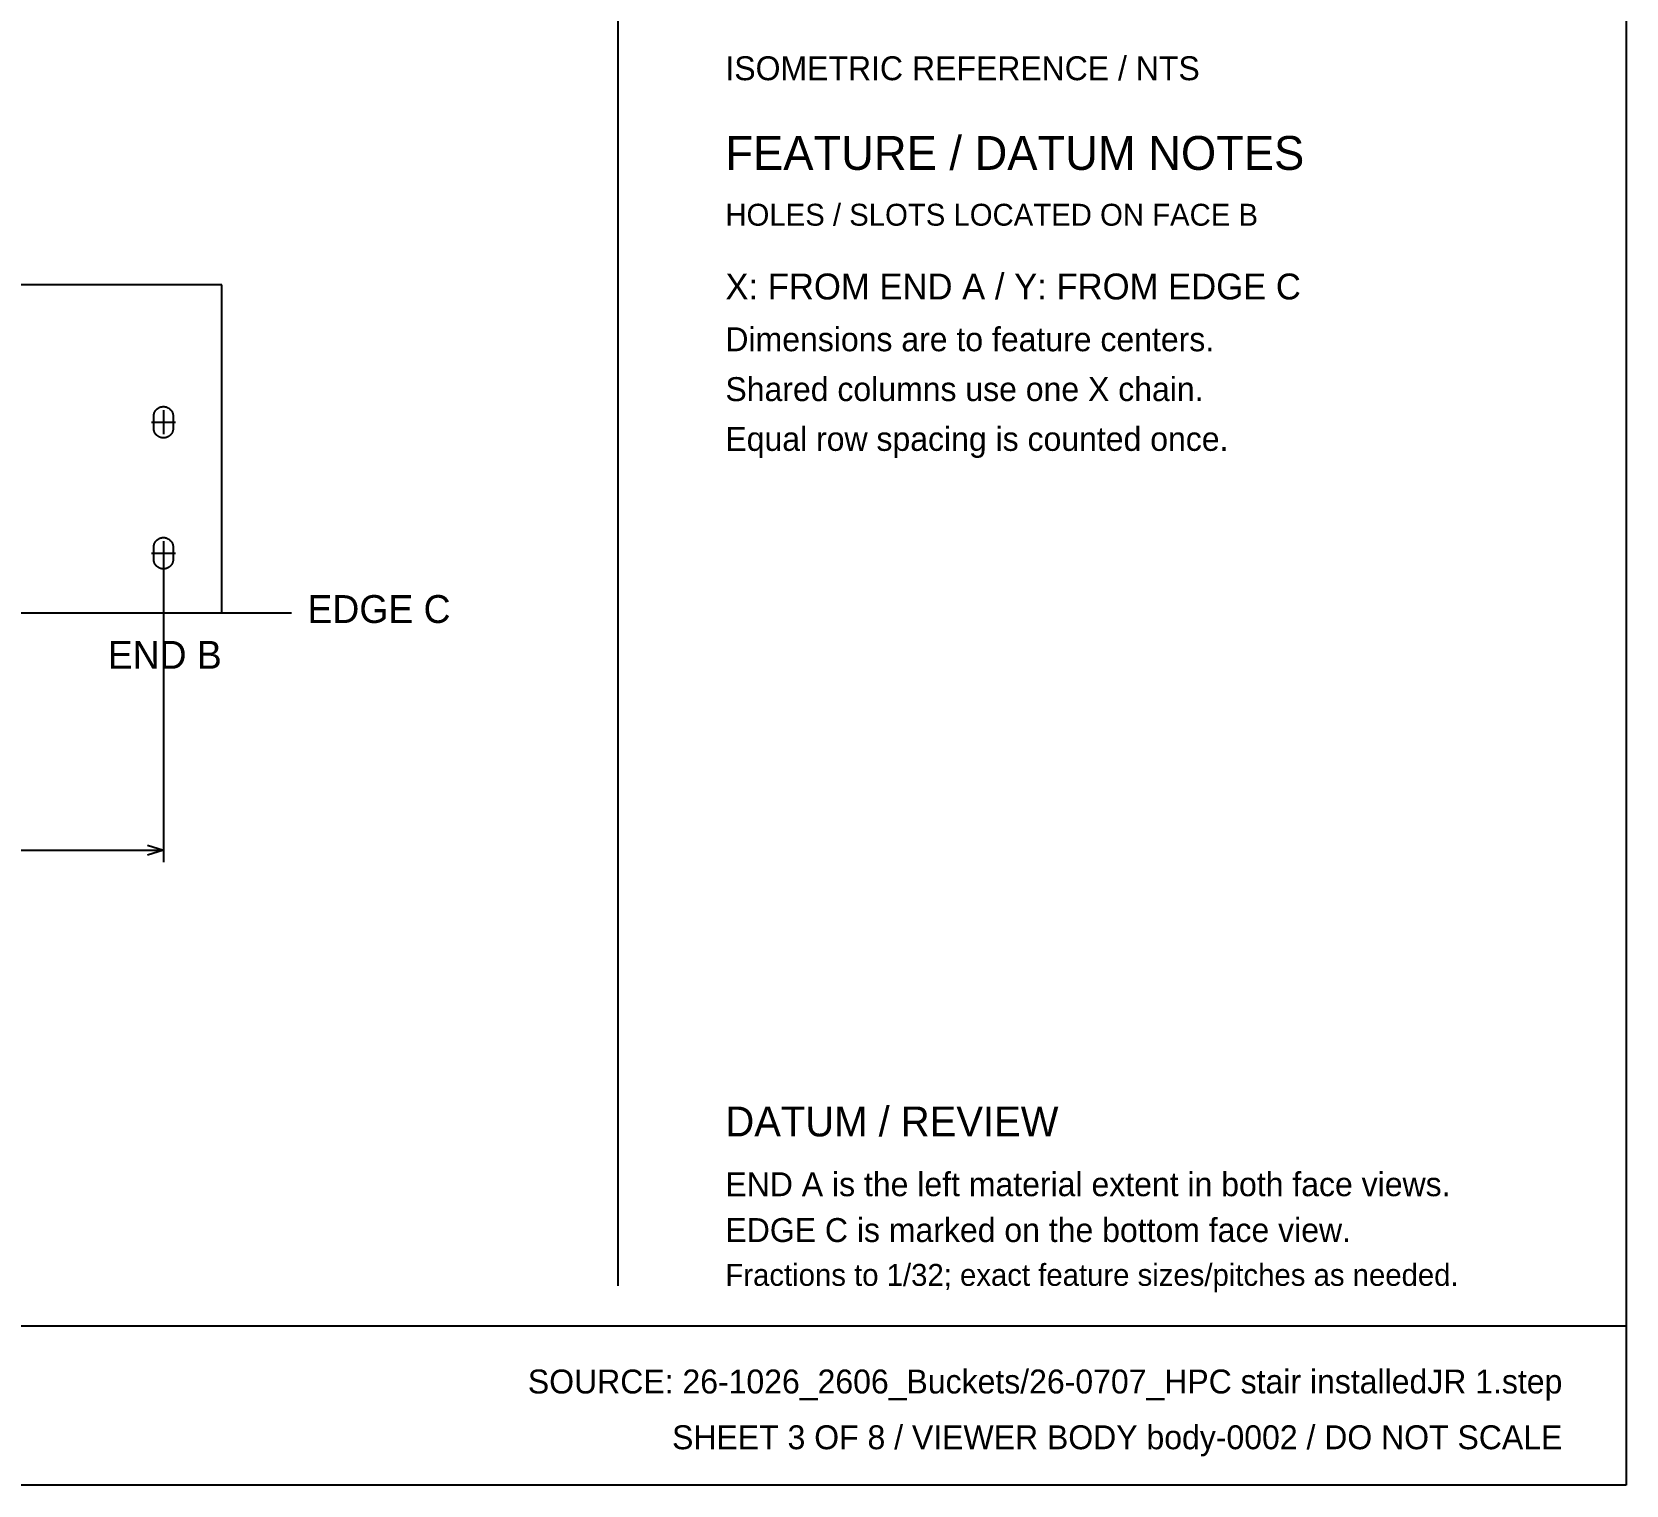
# Model space of a CAD drawing. Header units: inches. Extents: x 1.4 to 100.6, y 1.4 to 64.6.
# Drawn here: x 67.25 to 100.58, y 1.42 to 31.8 of the extents above; entities that cross this region are included whole.
import ezdxf
from ezdxf.enums import TextEntityAlignment as Align

# ---------------------------------------------------------------- set-up
doc = ezdxf.new("R2010")
doc.units = ezdxf.units.IN
doc.header["$MEASUREMENT"] = 0

msp = doc.modelspace()

# ---------------------------------------------------------------- linework, layer by layer
at = {"layer": 'ANNOTATION'}
for p, q in [((70, 23.89), (70, 23.39)), ((69.75, 23.64), (70.25, 23.64)), ((70, 21.152), (70, 20.652)), ((69.75, 20.902), (70.25, 20.902)), ((70, 20.777), (70, 14.443)), ((41.25, 19.652), (72.678, 19.652)), ((12.5, 14.693), (70, 14.693)), ((69.667, 14.797), (70, 14.693)), ((70, 14.693), (69.667, 14.589))]:
    msp.add_line(p, q, dxfattribs=at)
at = {"layer": 'OUTLINE'}
for p, q in [((100.583, 64.583), (100.583, 1.417)), ((79.5, 56.625), (79.5, 5.583)), ((71.22, 26.515), (11.28, 26.515)), ((71.22, 19.652), (71.22, 26.515)), ((69.797, 23.775), (69.798, 23.785)), ((69.797, 23.765), (69.797, 23.775)), ((69.797, 23.515), (69.797, 23.765)), ((69.798, 23.785), (69.799, 23.795)), ((69.799, 23.795), (69.801, 23.805)), ((69.801, 23.805), (69.803, 23.815)), ((69.803, 23.815), (69.806, 23.824)), ((69.806, 23.824), (69.809, 23.834)), ((69.809, 23.834), (69.812, 23.843)), ((69.812, 23.843), (69.816, 23.852)), ((69.816, 23.852), (69.821, 23.861)), ((69.821, 23.861), (69.826, 23.87)), ((69.826, 23.87), (69.831, 23.878)), ((69.831, 23.878), (69.837, 23.886)), ((69.837, 23.886), (69.843, 23.894)), ((69.843, 23.894), (69.85, 23.902)), ((69.85, 23.902), (69.856, 23.909)), ((69.856, 23.909), (69.864, 23.916)), ((69.864, 23.916), (69.871, 23.922)), ((69.871, 23.922), (69.879, 23.928)), ((69.879, 23.928), (69.887, 23.934)), ((69.887, 23.934), (69.896, 23.939)), ((69.896, 23.939), (69.904, 23.944)), ((69.904, 23.944), (69.913, 23.949)), ((69.913, 23.949), (69.922, 23.953)), ((69.922, 23.953), (69.932, 23.956)), ((69.932, 23.956), (69.941, 23.96)), ((69.941, 23.96), (69.951, 23.962)), ((69.951, 23.962), (69.96, 23.964)), ((69.96, 23.964), (69.97, 23.966)), ((69.97, 23.966), (69.98, 23.967)), ((69.98, 23.967), (69.99, 23.968)), ((69.99, 23.968), (70, 23.968)), ((70, 23.968), (70.01, 23.968)), ((70.01, 23.968), (70.02, 23.967)), ((70.02, 23.967), (70.03, 23.966)), ((70.03, 23.966), (70.04, 23.964)), ((70.04, 23.964), (70.049, 23.962)), ((70.049, 23.962), (70.059, 23.96)), ((70.059, 23.96), (70.068, 23.956)), ((70.068, 23.956), (70.078, 23.953)), ((70.078, 23.953), (70.087, 23.949)), ((70.087, 23.949), (70.096, 23.944)), ((70.096, 23.944), (70.104, 23.939)), ((70.104, 23.939), (70.113, 23.934)), ((70.113, 23.934), (70.121, 23.928)), ((70.121, 23.928), (70.129, 23.922)), ((70.129, 23.922), (70.136, 23.916)), ((70.136, 23.916), (70.144, 23.909)), ((70.144, 23.909), (70.15, 23.902)), ((70.15, 23.902), (70.157, 23.894)), ((70.157, 23.894), (70.163, 23.886)), ((70.163, 23.886), (70.169, 23.878)), ((70.169, 23.878), (70.174, 23.87)), ((70.174, 23.87), (70.179, 23.861)), ((70.179, 23.861), (70.184, 23.852)), ((70.184, 23.852), (70.188, 23.843)), ((70.188, 23.843), (70.191, 23.834)), ((70.191, 23.834), (70.194, 23.824)), ((70.194, 23.824), (70.197, 23.815)), ((70.197, 23.815), (70.199, 23.805)), ((70.199, 23.805), (70.201, 23.795)), ((70.201, 23.795), (70.202, 23.785)), ((70.202, 23.785), (70.203, 23.775)), ((70.203, 23.775), (70.203, 23.765)), ((70.203, 23.765), (70.203, 23.515)), ((69.797, 23.51), (69.797, 23.515)), ((69.797, 23.505), (69.797, 23.51)), ((69.797, 23.5), (69.797, 23.505)), ((69.798, 23.495), (69.797, 23.5)), ((69.798, 23.49), (69.798, 23.495)), ((69.799, 23.485), (69.798, 23.49)), ((69.8, 23.48), (69.799, 23.485)), ((69.801, 23.476), (69.8, 23.48)), ((69.802, 23.471), (69.801, 23.476)), ((69.803, 23.466), (69.802, 23.471)), ((69.804, 23.461), (69.803, 23.466)), ((69.806, 23.456), (69.804, 23.461)), ((69.807, 23.451), (69.806, 23.456)), ((69.809, 23.447), (69.807, 23.451)), ((69.811, 23.442), (69.809, 23.447)), ((69.812, 23.437), (69.811, 23.442)), ((69.814, 23.433), (69.812, 23.437)), ((69.816, 23.428), (69.814, 23.433)), ((69.819, 23.424), (69.816, 23.428)), ((69.821, 23.419), (69.819, 23.424)), ((69.823, 23.415), (69.821, 23.419)), ((69.826, 23.411), (69.823, 23.415)), ((69.828, 23.406), (69.826, 23.411)), ((69.831, 23.402), (69.828, 23.406)), ((69.834, 23.398), (69.831, 23.402)), ((69.837, 23.394), (69.834, 23.398)), ((69.84, 23.39), (69.837, 23.394)), ((69.843, 23.386), (69.84, 23.39)), ((69.846, 23.382), (69.843, 23.386)), ((69.85, 23.379), (69.846, 23.382)), ((69.853, 23.375), (69.85, 23.379)), ((69.856, 23.372), (69.853, 23.375)), ((69.86, 23.368), (69.856, 23.372)), ((69.864, 23.365), (69.86, 23.368)), ((69.867, 23.361), (69.864, 23.365)), ((69.871, 23.358), (69.867, 23.361)), ((69.875, 23.355), (69.871, 23.358)), ((69.879, 23.352), (69.875, 23.355)), ((69.883, 23.349), (69.879, 23.352)), ((69.887, 23.346), (69.883, 23.349)), ((69.891, 23.344), (69.887, 23.346)), ((69.896, 23.341), (69.891, 23.344)), ((69.9, 23.338), (69.896, 23.341)), ((69.904, 23.336), (69.9, 23.338)), ((69.909, 23.334), (69.904, 23.336)), ((70.096, 23.336), (70.091, 23.334)), ((70.1, 23.338), (70.096, 23.336)), ((70.104, 23.341), (70.1, 23.338)), ((70.109, 23.344), (70.104, 23.341)), ((70.113, 23.346), (70.109, 23.344)), ((70.117, 23.349), (70.113, 23.346)), ((70.121, 23.352), (70.117, 23.349)), ((70.125, 23.355), (70.121, 23.352)), ((70.129, 23.358), (70.125, 23.355)), ((70.133, 23.361), (70.129, 23.358)), ((70.136, 23.365), (70.133, 23.361)), ((70.14, 23.368), (70.136, 23.365)), ((70.144, 23.372), (70.14, 23.368)), ((70.147, 23.375), (70.144, 23.372)), ((70.15, 23.379), (70.147, 23.375)), ((70.154, 23.382), (70.15, 23.379)), ((70.157, 23.386), (70.154, 23.382)), ((70.16, 23.39), (70.157, 23.386)), ((70.163, 23.394), (70.16, 23.39)), ((70.166, 23.398), (70.163, 23.394)), ((70.169, 23.402), (70.166, 23.398)), ((70.172, 23.406), (70.169, 23.402)), ((70.174, 23.411), (70.172, 23.406)), ((70.177, 23.415), (70.174, 23.411)), ((70.179, 23.419), (70.177, 23.415)), ((70.181, 23.424), (70.179, 23.419)), ((70.184, 23.428), (70.181, 23.424)), ((70.186, 23.433), (70.184, 23.428)), ((70.188, 23.437), (70.186, 23.433)), ((70.189, 23.442), (70.188, 23.437)), ((70.191, 23.447), (70.189, 23.442)), ((70.193, 23.451), (70.191, 23.447)), ((70.194, 23.456), (70.193, 23.451)), ((70.196, 23.461), (70.194, 23.456)), ((70.197, 23.466), (70.196, 23.461)), ((70.198, 23.471), (70.197, 23.466)), ((70.199, 23.476), (70.198, 23.471)), ((70.2, 23.48), (70.199, 23.476)), ((70.201, 23.485), (70.2, 23.48)), ((70.202, 23.49), (70.201, 23.485)), ((70.203, 23.5), (70.202, 23.495)), ((70.202, 23.495), (70.202, 23.49)), ((70.203, 23.515), (70.203, 23.51)), ((70.203, 23.51), (70.203, 23.505)), ((70.203, 23.505), (70.203, 23.5)), ((69.913, 23.332), (69.909, 23.334)), ((69.918, 23.329), (69.913, 23.332)), ((69.922, 23.328), (69.918, 23.329)), ((69.927, 23.326), (69.922, 23.328)), ((69.932, 23.324), (69.927, 23.326)), ((69.936, 23.322), (69.932, 23.324)), ((69.941, 23.321), (69.936, 23.322)), ((69.946, 23.319), (69.941, 23.321)), ((69.951, 23.318), (69.946, 23.319)), ((69.956, 23.317), (69.951, 23.318)), ((69.96, 23.316), (69.956, 23.317)), ((69.965, 23.315), (69.96, 23.316)), ((69.97, 23.314), (69.965, 23.315)), ((69.975, 23.314), (69.97, 23.314)), ((69.98, 23.313), (69.975, 23.314)), ((69.985, 23.313), (69.98, 23.313)), ((69.99, 23.312), (69.985, 23.313)), ((69.995, 23.312), (69.99, 23.312)), ((70, 23.312), (69.995, 23.312)), ((70.005, 23.312), (70, 23.312)), ((70.01, 23.312), (70.005, 23.312)), ((70.015, 23.313), (70.01, 23.312)), ((70.02, 23.313), (70.015, 23.313)), ((70.025, 23.314), (70.02, 23.313)), ((70.03, 23.314), (70.025, 23.314)), ((70.035, 23.315), (70.03, 23.314)), ((70.04, 23.316), (70.035, 23.315)), ((70.044, 23.317), (70.04, 23.316)), ((70.049, 23.318), (70.044, 23.317)), ((70.054, 23.319), (70.049, 23.318)), ((70.059, 23.321), (70.054, 23.319)), ((70.064, 23.322), (70.059, 23.321)), ((70.068, 23.324), (70.064, 23.322)), ((70.073, 23.326), (70.068, 23.324)), ((70.078, 23.328), (70.073, 23.326)), ((70.082, 23.329), (70.078, 23.328)), ((70.087, 23.332), (70.082, 23.329)), ((70.091, 23.334), (70.087, 23.332)), ((69.797, 21.036), (69.798, 21.046)), ((69.797, 21.027), (69.797, 21.036)), ((69.797, 20.777), (69.797, 21.027)), ((69.798, 21.046), (69.799, 21.056)), ((69.799, 21.056), (69.801, 21.066)), ((69.801, 21.066), (69.803, 21.076)), ((69.803, 21.076), (69.806, 21.085)), ((69.806, 21.085), (69.809, 21.095)), ((69.809, 21.095), (69.812, 21.104)), ((69.812, 21.104), (69.816, 21.113)), ((69.816, 21.113), (69.821, 21.122)), ((69.821, 21.122), (69.826, 21.131)), ((69.826, 21.131), (69.831, 21.139)), ((69.831, 21.139), (69.837, 21.148)), ((69.837, 21.148), (69.843, 21.155)), ((69.843, 21.155), (69.85, 21.163)), ((69.85, 21.163), (69.856, 21.17)), ((69.856, 21.17), (69.864, 21.177)), ((69.864, 21.177), (69.871, 21.184)), ((69.871, 21.184), (69.879, 21.19)), ((69.879, 21.19), (69.887, 21.195)), ((69.887, 21.195), (69.896, 21.201)), ((69.896, 21.201), (69.904, 21.206)), ((69.904, 21.206), (69.913, 21.21)), ((69.913, 21.21), (69.922, 21.214)), ((69.922, 21.214), (69.932, 21.218)), ((69.932, 21.218), (69.941, 21.221)), ((69.941, 21.221), (69.951, 21.224)), ((69.951, 21.224), (69.96, 21.226)), ((69.96, 21.226), (69.97, 21.227)), ((69.97, 21.227), (69.98, 21.229)), ((69.98, 21.229), (69.99, 21.229)), ((69.99, 21.229), (70, 21.23)), ((70, 21.23), (70.01, 21.229)), ((70.01, 21.229), (70.02, 21.229)), ((70.02, 21.229), (70.03, 21.227)), ((70.03, 21.227), (70.04, 21.226)), ((70.04, 21.226), (70.049, 21.224)), ((70.049, 21.224), (70.059, 21.221)), ((70.059, 21.221), (70.068, 21.218)), ((70.068, 21.218), (70.078, 21.214)), ((70.078, 21.214), (70.087, 21.21)), ((70.087, 21.21), (70.096, 21.206)), ((70.096, 21.206), (70.104, 21.201)), ((70.104, 21.201), (70.113, 21.195)), ((70.113, 21.195), (70.121, 21.19)), ((70.121, 21.19), (70.129, 21.184)), ((70.129, 21.184), (70.136, 21.177)), ((70.136, 21.177), (70.144, 21.17)), ((70.144, 21.17), (70.15, 21.163)), ((70.15, 21.163), (70.157, 21.155)), ((70.157, 21.155), (70.163, 21.148)), ((70.163, 21.148), (70.169, 21.139)), ((70.169, 21.139), (70.174, 21.131)), ((70.174, 21.131), (70.179, 21.122)), ((70.179, 21.122), (70.184, 21.113)), ((70.184, 21.113), (70.188, 21.104)), ((70.188, 21.104), (70.191, 21.095)), ((70.191, 21.095), (70.194, 21.085)), ((70.194, 21.085), (70.197, 21.076)), ((70.197, 21.076), (70.199, 21.066)), ((70.199, 21.066), (70.201, 21.056)), ((70.201, 21.056), (70.202, 21.046)), ((70.202, 21.046), (70.203, 21.036)), ((70.203, 21.036), (70.203, 21.027)), ((70.203, 21.027), (70.203, 20.777)), ((69.797, 20.772), (69.797, 20.777)), ((69.797, 20.767), (69.797, 20.772)), ((69.797, 20.762), (69.797, 20.767)), ((69.798, 20.757), (69.797, 20.762)), ((69.798, 20.752), (69.798, 20.757)), ((69.799, 20.747), (69.798, 20.752)), ((69.8, 20.742), (69.799, 20.747)), ((69.801, 20.737), (69.8, 20.742)), ((69.802, 20.732), (69.801, 20.737)), ((69.803, 20.727), (69.802, 20.732)), ((69.804, 20.722), (69.803, 20.727)), ((69.806, 20.718), (69.804, 20.722)), ((69.807, 20.713), (69.806, 20.718)), ((69.809, 20.708), (69.807, 20.713)), ((69.811, 20.703), (69.809, 20.708)), ((69.812, 20.699), (69.811, 20.703)), ((69.814, 20.694), (69.812, 20.699)), ((69.816, 20.69), (69.814, 20.694)), ((69.819, 20.685), (69.816, 20.69)), ((69.821, 20.681), (69.819, 20.685)), ((69.823, 20.676), (69.821, 20.681)), ((69.826, 20.672), (69.823, 20.676)), ((69.828, 20.668), (69.826, 20.672)), ((69.831, 20.664), (69.828, 20.668)), ((70.172, 20.668), (70.169, 20.664)), ((70.174, 20.672), (70.172, 20.668)), ((70.177, 20.676), (70.174, 20.672)), ((70.179, 20.681), (70.177, 20.676)), ((70.181, 20.685), (70.179, 20.681)), ((70.184, 20.69), (70.181, 20.685)), ((70.186, 20.694), (70.184, 20.69)), ((70.188, 20.699), (70.186, 20.694)), ((70.189, 20.703), (70.188, 20.699)), ((70.191, 20.708), (70.189, 20.703)), ((70.193, 20.713), (70.191, 20.708)), ((70.194, 20.718), (70.193, 20.713)), ((70.196, 20.722), (70.194, 20.718)), ((70.197, 20.727), (70.196, 20.722)), ((70.198, 20.732), (70.197, 20.727)), ((70.199, 20.737), (70.198, 20.732)), ((70.2, 20.742), (70.199, 20.737)), ((70.201, 20.747), (70.2, 20.742)), ((70.202, 20.752), (70.201, 20.747)), ((70.203, 20.762), (70.202, 20.757)), ((70.202, 20.757), (70.202, 20.752)), ((70.203, 20.777), (70.203, 20.772)), ((70.203, 20.772), (70.203, 20.767)), ((70.203, 20.767), (70.203, 20.762)), ((69.834, 20.66), (69.831, 20.664)), ((69.837, 20.656), (69.834, 20.66)), ((69.84, 20.652), (69.837, 20.656)), ((69.843, 20.648), (69.84, 20.652)), ((69.846, 20.644), (69.843, 20.648)), ((69.85, 20.64), (69.846, 20.644)), ((69.853, 20.636), (69.85, 20.64)), ((69.856, 20.633), (69.853, 20.636)), ((69.86, 20.629), (69.856, 20.633)), ((69.864, 20.626), (69.86, 20.629)), ((69.867, 20.623), (69.864, 20.626)), ((69.871, 20.62), (69.867, 20.623)), ((69.875, 20.616), (69.871, 20.62)), ((69.879, 20.613), (69.875, 20.616)), ((69.883, 20.61), (69.879, 20.613)), ((69.887, 20.608), (69.883, 20.61)), ((69.891, 20.605), (69.887, 20.608)), ((69.896, 20.602), (69.891, 20.605)), ((69.9, 20.6), (69.896, 20.602)), ((69.904, 20.597), (69.9, 20.6)), ((69.909, 20.595), (69.904, 20.597)), ((69.913, 20.593), (69.909, 20.595)), ((69.918, 20.591), (69.913, 20.593)), ((69.922, 20.589), (69.918, 20.591)), ((69.927, 20.587), (69.922, 20.589)), ((69.932, 20.585), (69.927, 20.587)), ((69.936, 20.584), (69.932, 20.585)), ((69.941, 20.582), (69.936, 20.584)), ((69.946, 20.581), (69.941, 20.582)), ((69.951, 20.58), (69.946, 20.581)), ((69.956, 20.578), (69.951, 20.58)), ((69.96, 20.577), (69.956, 20.578)), ((69.965, 20.576), (69.96, 20.577)), ((69.97, 20.576), (69.965, 20.576)), ((69.975, 20.575), (69.97, 20.576)), ((69.98, 20.574), (69.975, 20.575)), ((69.985, 20.574), (69.98, 20.574)), ((69.99, 20.574), (69.985, 20.574)), ((69.995, 20.573), (69.99, 20.574)), ((70, 20.573), (69.995, 20.573)), ((70.005, 20.573), (70, 20.573)), ((70.01, 20.574), (70.005, 20.573)), ((70.015, 20.574), (70.01, 20.574)), ((70.02, 20.574), (70.015, 20.574)), ((70.025, 20.575), (70.02, 20.574)), ((70.03, 20.576), (70.025, 20.575)), ((70.035, 20.576), (70.03, 20.576)), ((70.04, 20.577), (70.035, 20.576)), ((70.044, 20.578), (70.04, 20.577)), ((70.049, 20.58), (70.044, 20.578)), ((70.054, 20.581), (70.049, 20.58)), ((70.059, 20.582), (70.054, 20.581)), ((70.064, 20.584), (70.059, 20.582)), ((70.068, 20.585), (70.064, 20.584)), ((70.073, 20.587), (70.068, 20.585)), ((70.078, 20.589), (70.073, 20.587)), ((70.082, 20.591), (70.078, 20.589)), ((70.087, 20.593), (70.082, 20.591)), ((70.091, 20.595), (70.087, 20.593)), ((70.096, 20.597), (70.091, 20.595)), ((70.1, 20.6), (70.096, 20.597)), ((70.104, 20.602), (70.1, 20.6)), ((70.109, 20.605), (70.104, 20.602)), ((70.113, 20.608), (70.109, 20.605)), ((70.117, 20.61), (70.113, 20.608)), ((70.121, 20.613), (70.117, 20.61)), ((70.125, 20.616), (70.121, 20.613)), ((70.129, 20.62), (70.125, 20.616)), ((70.133, 20.623), (70.129, 20.62)), ((70.136, 20.626), (70.133, 20.623)), ((70.14, 20.629), (70.136, 20.626)), ((70.144, 20.633), (70.14, 20.629)), ((70.147, 20.636), (70.144, 20.633)), ((70.15, 20.64), (70.147, 20.636)), ((70.154, 20.644), (70.15, 20.64)), ((70.157, 20.648), (70.154, 20.644)), ((70.16, 20.652), (70.157, 20.648)), ((70.163, 20.656), (70.16, 20.652)), ((70.166, 20.66), (70.163, 20.656)), ((70.169, 20.664), (70.166, 20.66)), ((11.28, 19.652), (71.22, 19.652)), ((1.417, 4.75), (100.583, 4.75)), ((100.583, 1.417), (1.417, 1.417))]:
    msp.add_line(p, q, dxfattribs=at)

# ---------------------------------------------------------------- texts
at = {"layer": 'ANNOTATION'}
for s, height, p in [('ISOMETRIC REFERENCE / NTS', 0.5, (81.75, 30.792)), ('FEATURE / DATUM NOTES', 0.70833, (81.75, 28.917)), ('HOLES / SLOTS LOCATED ON FACE B', 0.45833, (81.75, 27.75)), ('X: FROM END A / Y: FROM EDGE C', 0.54167, (81.75, 26.208)), ('Dimensions are to feature centers.', 0.5, (81.75, 25.125)), ('Shared columns use one X chain.', 0.5, (81.75, 24.083)), ('Equal row spacing is counted once.', 0.5, (81.75, 23.042)), ('EDGE C', 0.5833, (73.012, 19.443)), ('DATUM / REVIEW', 0.625, (81.75, 8.708)), ('END A is the left material extent in both face views.', 0.5, (81.75, 7.458)), ('EDGE C is marked on the bottom face view.', 0.5, (81.75, 6.5)), ('Fractions to 1/32; exact feature sizes/pitches as needed.', 0.45833, (81.75, 5.583))]:
    msp.add_text(s, height=height, dxfattribs=at).set_placement(p)
for s, height, p in [('END B', 0.5833, (71.22, 18.485)), ('SOURCE: 26-1026_2606_Buckets/26-0707_HPC stair installedJR 1.step', 0.5, (99.25, 3.333)), ('SHEET 3 OF 8 / VIEWER BODY body-0002 / DO NOT SCALE', 0.5, (99.25, 2.167))]:
    msp.add_text(s, height=height, dxfattribs=at).set_placement(p, align=Align.RIGHT)

doc.saveas('drawing.dxf')
